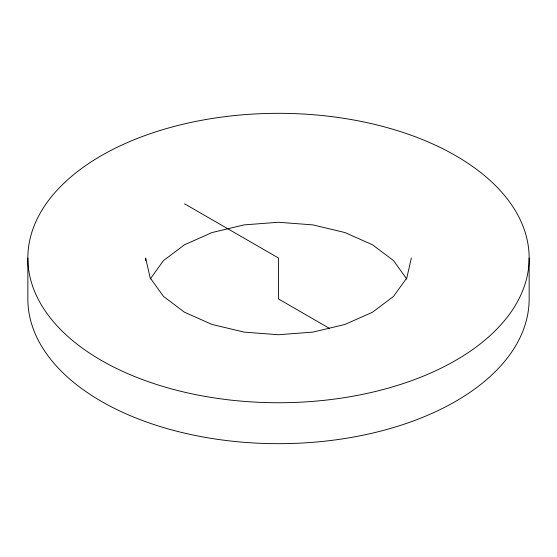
<?xml version="1.0" encoding="UTF-8"?>
<svg xmlns="http://www.w3.org/2000/svg" width="557" height="557" viewBox="0 0 557 557"><rect width="100%" height="100%" fill="white"/><g stroke="black" fill="none" stroke-linecap="round" stroke-linejoin="round"><path stroke-width="0.84" d="M411.344 258.037L406.819 277.887L393.548 296.38L372.438 312.268L344.922 324.459L312.881 332.118L278.5 334.729L244.119 332.118L212.078 324.459L184.562 312.268L163.452 296.38L150.181 277.887L145.655 258.037L145.655 260.592M150.181 279.113L163.452 260.62L184.562 244.732L212.078 232.541L244.119 224.882L278.5 222.271L312.881 224.882L344.922 232.541L372.438 244.732L393.548 260.62L406.819 279.113M184.562 203.799L278.5 258.037L278.5 298.963L329.598 328.47M529.15 258.037L529.15 298.963A250.65 144.709 0 0 1 278.5 443.678A250.65 144.709 0 0 1 27.85 298.963L27.85 258.037M101.263 360.358A250.65 144.709 0 0 0 520.607 295.488A250.65 144.709 0 0 0 213.63 118.251A250.65 144.709 0 0 0 101.263 360.358"/></g></svg>
